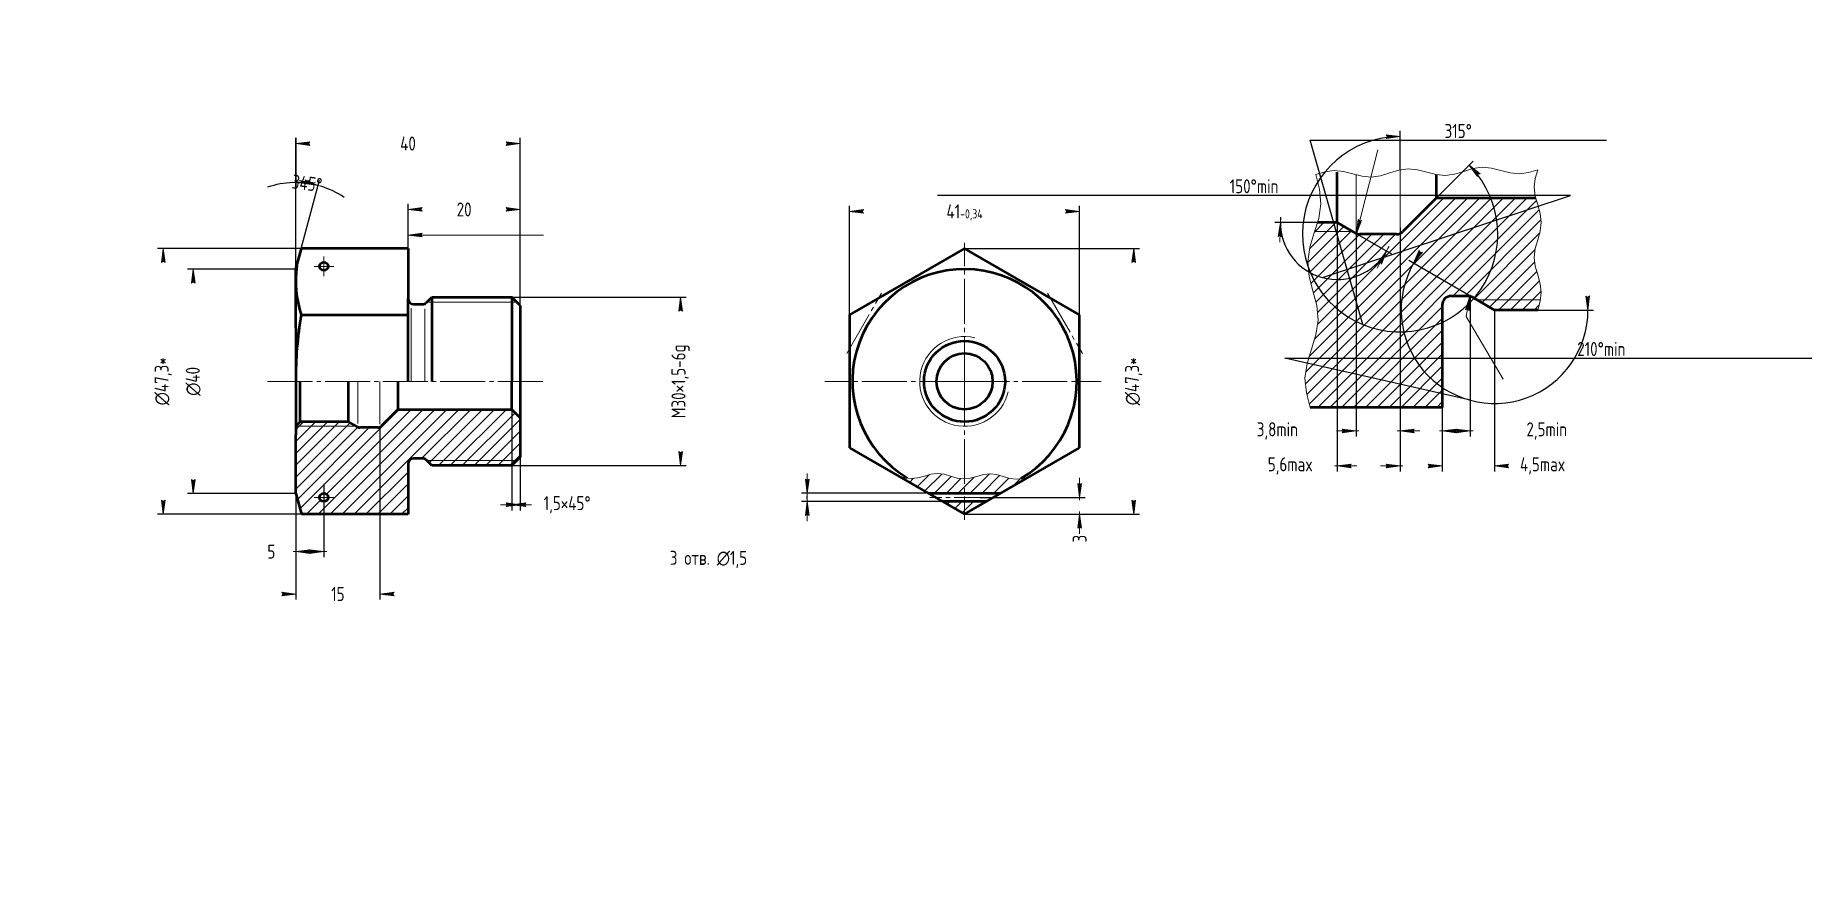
# Model space of a CAD drawing. Header units: millimetres. Extents: x 0 to 630, y 0 to 297.
import ezdxf

# ---------------------------------------------------------------- set-up
doc = ezdxf.new("R2010")
doc.units = ezdxf.units.MM
for name, pattern in [('K5LT_AXLED', [20.53712463378906, 16.03712463378906, -1.5, 1.5, -1.5]), ('K5LT_BASIC', [0]), ('K5LT_THIN', [0]), ('K5LT_THIN_INCLUDED_TO_HATCHING', [0])]:
    doc.linetypes.add(name, pattern=pattern)
doc.layers.add('Системный слой', color=7, linetype='Continuous')
doc.styles.add('KDIMTEXTSTYLE', font='GOST_AU.SHX', dxfattribs={"width": 0.96, "oblique": 15, "height": 5})
doc.dimstyles.new('KDIMSTYLE (2.00)', dxfattribs={"dimtxt": 5, "dimasz": 1, "dimexe": 2, "dimexo": 0, "dimgap": 1, "dimtad": 1, "dimlfac": 0.5, "dimtxsty": 'KDIMTEXTSTYLE', "dimsah": 1, "dimcen": 0, "dimdle": 1, "dimadec": 0, "dimazin": 0, "dimtfac": 0.667, "dimtmove": 0, "dimatfit": 3, "dimfxl": 1, "dimtvp": 1, "dimtolj": 1, "dimtzin": 0, "dimarcsym": 0})
doc.dimstyles.new('KDIMSTYLE (4.00)', dxfattribs={"dimtxt": 5, "dimasz": 1, "dimexe": 2, "dimexo": 0, "dimgap": 1, "dimtad": 1, "dimlfac": 0.25, "dimtxsty": 'KDIMTEXTSTYLE', "dimsah": 1, "dimcen": 0, "dimdle": 1, "dimadec": 0, "dimazin": 0, "dimtfac": 0.667, "dimtmove": 0, "dimatfit": 3, "dimfxl": 1, "dimtvp": 1, "dimtolj": 1, "dimtzin": 0, "dimarcsym": 0})
pattern_1 = [(45, (0, 0), (-2.121320343559643, 2.121320343559643), [])]

# ---------------------------------------------------------------- blocks, each defined once
blk = doc.blocks.new('U0')
at = {"layer": 'Системный слой', "color": 30, "linetype": 'K5LT_AXLED', "lineweight": 20, "true_color": 0xff8000}
for q in [(99.35224367301862, 132.3264144707165), (102.8522436730186, 135.8264144707165), (106.3522436730186, 132.3264144707165), (102.8522436730186, 128.8264144707165)]:
    blk.add_line((102.8522436730186, 132.3264144707165), q, dxfattribs=at)
blk = doc.blocks.new('KDIMARROW_01')
at = {"layer": 'Системный слой'}
blk.add_hatch(color=0, dxfattribs=at).paths.add_polyline_path([(0, 0), (-5, 0.658262491226197), (-4.5, 5.51091059616309e-16), (-5, -0.6582624912261956)])
at = {"layer": 'Системный слой', "color": 0, "linetype": 'K5LT_THIN', "lineweight": 20}
for p, q in [((-4.5, 5.51091059616309e-16), (-5, 0.658262491226197)), ((-5, 0.658262491226197), (0, 0)), ((0, 0), (-5, -0.6582624912261956)), ((-5, -0.6582624912261956), (-4.5, 5.51091059616309e-16)), ((0, 0), (-1, 0))]:
    blk.add_line(p, q, dxfattribs=at)
blk = doc.blocks.new('KDIMARROW_02')
at = {"layer": 'Системный слой'}
blk.add_hatch(color=0, dxfattribs=at).paths.add_polyline_path([(4.5, -5.51091059616309e-16), (5, 0.6582624912261956), (0, 0), (5, -0.658262491226197)])
at = {"layer": 'Системный слой', "color": 0, "linetype": 'K5LT_THIN', "lineweight": 20}
for p, q in [((0, 0), (-1, 0)), ((5, 0.6582624912261956), (0, 0)), ((0, 0), (5, -0.658262491226197)), ((0, 0), (7, -8.572527594031472e-16)), ((4.5, -5.51091059616309e-16), (5, 0.6582624912261956)), ((5, -0.658262491226197), (4.5, -5.51091059616309e-16))]:
    blk.add_line(p, q, dxfattribs=at)
blk = doc.blocks.new('U6')
at = {"layer": 'Системный слой'}
blk.add_hatch(color=7, dxfattribs=at).paths.add_polyline_path([(137.3531262713394, 225.8037026162162), (137.8533140399067, 226.4618224408158), (132.8531264544545, 225.8049863747804), (137.8529384620798, 225.1452975119358)])
at = {"layer": 'Системный слой', "color": 7, "linetype": 'K5LT_THIN', "lineweight": 20}
for p, q in [((132.8531264544545, 225.8049863747804), (137.8533140399067, 226.4618224408158)), ((137.8529384620798, 225.1452975119358), (132.8531264544545, 225.8049863747804)), ((181.1172431876296, 225.7912176023989), (132.8531264544545, 225.8049863747804)), ((137.8533140399067, 226.4618224408158), (137.3531262713394, 225.8037026162162)), ((137.3531262713394, 225.8037026162162), (137.8529384620798, 225.1452975119358))]:
    blk.add_line(p, q, dxfattribs=at)
blk = doc.blocks.new('U7')
at = {"layer": 'Системный слой', "color": 30, "linetype": 'K5LT_AXLED', "lineweight": 20, "true_color": 0xff8000}
for q in [(331.2362096173762, 223.0118586175357), (281.4776419419409, 173.6691365439864), (379.9086299061992, 173.6691365439864), (331.2362096173762, 124.3264144704371)]:
    blk.add_line((331.2362096173762, 173.6691365439864), q, dxfattribs=at)
blk = doc.blocks.new('U10')
at = {"layer": 'Системный слой', "color": 150, "linetype": 'K5LT_BASIC', "lineweight": 50, "true_color": 0x0080ff}
for p, q in [((331.2362096173762, 221.0118586175357), (290.2362096173762, 197.3404975807611)), ((372.2362096173762, 197.340497580761), (331.2362096173762, 221.0118586175357)), ((290.2362096173762, 197.3404975807611), (290.2362096173762, 149.9977755072117)), ((372.2362096173762, 149.9977755072117), (372.2362096173762, 197.340497580761)), ((290.2362096173762, 149.9977755072117), (331.2362096173762, 126.3264144704371)), ((331.2362096173762, 126.3264144704371), (372.2362096173762, 149.9977755072117))]:
    blk.add_line(p, q, dxfattribs=at)
blk = doc.blocks.new('U11')
at = {"layer": 'Системный слой', "color": 7, "linetype": 'K5LT_THIN_INCLUDED_TO_HATCHING', "lineweight": 20}
for p, q in [((307.548934072586, 140.0022693825906), (309.8851104715698, 139.3240512179142)), ((309.8851104715698, 139.3240512179142), (312.2239635638762, 139.0336605158597)), ((312.2239635638762, 139.0336605158597), (314.5666020721816, 139.2917406713057)), ((314.5666020721816, 139.2917406713057), (316.9119172738097, 139.9376482893736)), ((316.9119172738097, 139.9376482893736), (319.2572324754378, 140.5835559074415)), ((319.2572324754378, 140.5835559074415), (321.5998709837432, 140.8416360628875)), ((321.5998709837432, 140.8416360628875), (323.9387240760496, 140.551245360833)), ((323.9387240760496, 140.551245360833), (326.2749004750334, 139.8730271961567)), ((326.2749004750334, 139.8730271961567), (328.6110768740172, 139.1948090314803)), ((328.6110768740172, 139.1948090314803), (330.9499299663236, 138.9044183294258)), ((330.9499299663236, 138.9044183294258), (333.292568474629, 139.1624984848718)), ((333.292568474629, 139.1624984848718), (335.637883676257, 139.8084061029397)), ((335.637883676257, 139.8084061029397), (337.9831988778851, 140.4543137210076)), ((337.9831988778851, 140.4543137210076), (340.3258373861906, 140.7123938764536)), ((340.3258373861906, 140.7123938764536), (342.6646904784969, 140.4220031743991)), ((342.6646904784969, 140.4220031743991), (345.0008668774808, 139.7437850097228)), ((345.0008668774808, 139.7437850097228), (347.3370432764646, 139.0655668450464)), ((347.3370432764646, 139.0655668450464), (349.675896368771, 138.7751761429919)), ((349.675896368771, 138.7751761429919), (352.0185348770764, 139.0332562984379)), ((352.0185348770764, 139.0332562984379), (354.3638500787044, 139.6791639165058))]:
    blk.add_line(p, q, dxfattribs=at)
blk = doc.blocks.new('U12')
at = {"layer": 'Системный слой', "color": 30, "linetype": 'K5LT_AXLED', "lineweight": 20, "true_color": 0xff8000}
for q in [(99.35224367301862, 214.6675763262107), (102.8522436730186, 218.1675763262107), (106.3522436730186, 214.6675763262107), (102.8522436730186, 211.1675763262107)]:
    blk.add_line((102.8522436730186, 214.6675763262107), q, dxfattribs=at)
blk = doc.blocks.new('U13')
at = {"layer": 'Системный слой', "color": 7, "linetype": 'K5LT_THIN_INCLUDED_TO_HATCHING', "lineweight": 20}
for p, q in [((534.3260813992248, 242.8457063179703), (534.6921811044098, 245.9705627645286)), ((534.6921811044098, 245.9705627645286), (535.5760239778481, 249.0954192110869)), ((534.6921811044098, 239.720849871412), (534.3260813992248, 242.8457063179703)), ((535.5760239778481, 236.5959934248537), (534.6921811044098, 239.720849871412)), ((536.4598668512864, 233.4711369782954), (535.5760239778481, 236.5959934248537)), ((536.8259665564714, 230.3462805317371), (536.4598668512864, 233.4711369782954)), ((535.5760239778481, 224.0965676386206), (536.4598668512864, 227.2214240851789)), ((536.4598668512864, 227.2214240851789), (536.8259665564714, 230.3462805317371)), ((534.3260813992248, 217.846854745504), (534.6921811044098, 220.9717111920623)), ((534.6921811044098, 220.9717111920623), (535.5760239778481, 224.0965676386206)), ((534.6921811044098, 214.7219982989457), (534.3260813992248, 217.846854745504)), ((535.5760239778481, 211.5971418523874), (534.6921811044098, 214.7219982989457)), ((536.4598668512864, 208.4722854058291), (535.5760239778481, 211.5971418523874)), ((536.8259665564714, 205.3474289592708), (536.4598668512864, 208.4722854058291)), ((535.5760239778481, 199.0977160661542), (536.4598668512864, 202.2225725127125)), ((536.4598668512864, 202.2225725127125), (536.8259665564714, 205.3474289592708))]:
    blk.add_line(p, q, dxfattribs=at)
blk = doc.blocks.new('U14')
at = {"layer": 'Системный слой', "color": 7, "linetype": 'K5LT_THIN_INCLUDED_TO_HATCHING', "lineweight": 20}
for p, q in [((459.6959252016859, 248.3730551365875), (456.4180309437132, 247.3682018523127)), ((462.9857434072449, 248.8314365161128), (459.6959252016859, 248.3730551365875)), ((466.2924246211971, 248.5169899164854), (462.9857434072449, 248.8314365161128)), ((469.6110297827357, 247.6560714121084), (466.2924246211971, 248.5169899164854)), ((472.9296349442742, 246.7951529077314), (469.6110297827357, 247.6560714121084)), ((476.2363161582265, 246.480706308104), (472.9296349442742, 246.7951529077314)), ((479.5261343637854, 246.9390876876292), (476.2363161582265, 246.480706308104)), ((482.8040286217582, 247.9439409719041), (479.5261343637854, 246.9390876876292)), ((486.0819228797309, 248.9487942561789), (482.8040286217582, 247.9439409719041)), ((489.3717410852898, 249.4071756357042), (486.0819228797309, 248.9487942561789)), ((492.6784222992421, 249.0927290360768), (489.3717410852898, 249.4071756357042)), ((495.9970274607807, 248.2318105316998), (492.6784222992421, 249.0927290360768)), ((499.3156326223192, 247.3708920273228), (495.9970274607807, 248.2318105316998)), ((502.6223138362715, 247.0564454276954), (499.3156326223192, 247.3708920273228)), ((505.9121320418304, 247.5148268072207), (502.6223138362715, 247.0564454276954)), ((509.1900262998031, 248.5196800914955), (505.9121320418304, 247.5148268072207)), ((512.4679205577759, 249.5245333757703), (509.1900262998031, 248.5196800914955)), ((515.7577387633348, 249.9829147552956), (512.4679205577759, 249.5245333757703)), ((519.0644199772871, 249.6684681556682), (515.7577387633348, 249.9829147552956)), ((522.3830251388256, 248.8075496512912), (519.0644199772871, 249.6684681556682)), ((525.7016303003641, 247.9466311469142), (522.3830251388256, 248.8075496512912)), ((529.0083115143163, 247.6321845472868), (525.7016303003641, 247.9466311469142)), ((532.2981297198753, 248.0905659268121), (529.0083115143163, 247.6321845472868)), ((535.5760239778481, 249.0954192110869), (532.2981297198753, 248.0905659268121))]:
    blk.add_line(p, q, dxfattribs=at)
blk = doc.blocks.new('U15')
at = {"layer": 'Системный слой', "color": 7, "linetype": 'K5LT_THIN_INCLUDED_TO_HATCHING', "lineweight": 20}
for p, q in [((456.4180309437132, 247.3682018523123), (457.75986238838, 242.1480243215533)), ((457.75986238838, 242.1480243215533), (458.2426295131917, 236.9485049600924)), ((458.2426295131917, 236.9485049600924), (457.5104962259132, 231.7782006618267)), ((457.5104962259132, 231.7782006618267), (455.9192986187796, 226.6285545328592)), ((454.3281010116459, 221.4789084038916), (453.5959677243674, 216.308604105626)), ((455.9192986187796, 226.6285545328592), (454.3281010116459, 221.4789084038916)), ((453.5959677243674, 216.308604105626), (454.0787348491791, 211.1090847441651)), ((454.0787348491791, 211.1090847441651), (455.4205662938459, 205.8889072134061)), ((455.4205662938459, 205.8889072134061), (456.7623977385127, 200.668729682647)), ((457.2451648633244, 195.4692103211861), (456.5130315760459, 190.2989060229204)), ((456.7623977385127, 200.668729682647), (457.2451648633244, 195.4692103211861)), ((456.5130315760459, 190.2989060229204), (454.9218339689122, 185.1492598939529)), ((454.9218339689122, 185.1492598939529), (453.3306363617785, 179.9996137649854)), ((453.3306363617785, 179.9996137649854), (452.5985030745001, 174.8293094667197)), ((452.5985030745001, 174.8293094667197), (453.0812701993117, 169.6297901052588)), ((453.0812701993117, 169.6297901052588), (454.4231016439786, 164.4096125744998))]:
    blk.add_line(p, q, dxfattribs=at)
blk = doc.blocks.new('U17')
at = {"layer": 'Системный слой'}
blk.add_hatch(color=7, dxfattribs=at).paths.add_polyline_path([(470.9161068506103, 226.3501765123019), (472.793476365297, 231.0308594980082), (472.0318005388264, 230.7096750607677), (471.5180566430703, 231.3572680787417)])
at = {"layer": 'Системный слой', "color": 7, "linetype": 'K5LT_THIN', "lineweight": 20}
for p, q in [((478.5447427564045, 256.1585616536213), (470.9161068506103, 226.3501765123019)), ((470.9161068506103, 226.3501765123019), (471.5180566430703, 231.3572680787417)), ((472.793476365297, 231.0308594980082), (470.9161068506103, 226.3501765123019)), ((471.5180566430703, 231.3572680787417), (472.0318005388264, 230.7096750607677)), ((472.0318005388264, 230.7096750607677), (472.793476365297, 231.0308594980082))]:
    blk.add_line(p, q, dxfattribs=at)
blk = doc.blocks.new('U19')
at = {"layer": 'Системный слой'}
blk.add_hatch(color=7, dxfattribs=at).paths.add_polyline_path([(511.0931722569649, 198.9844538716845), (511.3519977387559, 204.0209525441088), (509.7984497381303, 199.2230573683981), (510.5364296716684, 199.5954753124481)])
at = {"layer": 'Системный слой', "color": 7, "linetype": 'K5LT_THIN', "lineweight": 20}
for p, q in [((509.7984497381303, 199.2230573683981), (511.3519977387559, 204.0209525441088)), ((510.009285152811, 196.7350567157157), (511.3519977387559, 204.0209525441088)), ((511.3519977387559, 204.0209525441088), (511.0931722569649, 198.9844538716845)), ((510.5364296716684, 199.5954753124481), (509.7984497381303, 199.2230573683981)), ((523.2121655536574, 174.4878870330845), (510.009285152811, 196.7350567157157)), ((511.0931722569649, 198.9844538716845), (510.5364296716684, 199.5954753124481))]:
    blk.add_line(p, q, dxfattribs=at)

msp = doc.modelspace()

# ---------------------------------------------------------------- hatches: boundary and pattern name
at = {"layer": 'Системный слой'}
h = msp.add_hatch(dxfattribs=at)
h.set_pattern_fill('', angle=45, style=0, pattern_type=0)
h.set_pattern_definition(pattern_1)
h.paths.add_polyline_path([(457.0961044432318, 230.2519786535587), (455.4043864771388, 225.104749766869), (453.9926699504876, 219.9507876042114), (453.6148816003761, 214.7719622702878), (454.4192870606051, 209.5647083783241), (455.8616388642313, 204.3421136052872), (457.0239892284156, 199.1262521082183), (457.1524114160603, 193.9352537824153), (456.0986397933644, 188.7726840146524), (454.4069218272715, 183.6254551279627), (452.9952053006202, 178.4714929653051), (452.6174169505088, 173.2926676313815), (453.4218224107378, 168.0854137394178), (454.4231016439786, 164.4096125744997), (501.5112038210081, 164.4096125761286), (501.5115734948092, 200.898055581497), (502.4488547193823, 203.1607877855729), (504.7116059146683, 204.0980231613097), (510.1861225161957, 204.0979676975735), (510.6541684986755, 204.0979676975735), (512.2541684986755, 203.6692489896837), (520.1720331032325, 199.0978677288357), (535.576024184058, 199.0977167225407), (536.4598669970989, 202.222573169099), (536.8259665564714, 205.3474296156573), (536.459866705474, 208.4722860622156), (535.5760237716381, 211.5971425087739), (534.6921809585973, 214.7219989553322), (534.3260813992248, 217.8468554018905), (534.6921812502221, 220.9717118484488), (535.576024184058, 224.0965682950071), (536.4598669970989, 227.2214247415654), (536.8259665564714, 230.3462811881237), (536.459866705474, 233.471137634682), (535.5760237716381, 236.5959940812402), (534.8414384202102, 239.0954369245559), (499.5114694066452, 239.0957861690237), (487.447998254957, 227.0323150165568), (485.1852565551902, 226.095056716282), (472.1681773705685, 226.0950567158644), (470.5681773705459, 226.5237754237025), (464.1107399546503, 230.2519786537671)])
h = msp.add_hatch(dxfattribs=at)
h.set_pattern_fill('', angle=45, style=0, pattern_type=0)
h.set_pattern_definition(pattern_1)
h.paths.add_polyline_path([(115.6813169602484, 157.2073510857522), (114.8813169602371, 157.4217104396713), (111.718787784496, 159.2475975104693), (94.4312213203612, 159.2475975099832), (92.85243614730035, 157.668812336821), (92.85240575650545, 154.6691061462069), (92.85225678174699, 133.6691365439864), (94.81973323160867, 126.3264144704067), (132.8521186114559, 126.3264144717224), (132.8522993958537, 144.1706359744267), (133.4381001612118, 145.5848436019742), (134.8523196582653, 146.17061571181), (138.0238925333564, 146.1705835797893), (139.4381001609038, 145.5847828144314), (141.3522943297887, 143.6705498587661), (169.855171563052, 143.670270443265), (172.8523246941201, 146.6674843048065), (172.852466548164, 160.6691073795072), (169.8524883064014, 163.6691449327377), (129.3147722285521, 163.6695250625949), (123.3212274024426, 157.6759802360985), (122.1898565525592, 157.2073510859611)])
h.paths.add_polyline_path([(104.3522436730186, 132.3264144707165), (103.9129038447984, 131.2657542989366), (102.8522436730186, 130.8264144707165), (101.7915835012388, 131.2657542989366), (101.3522436730186, 132.3264144707165), (101.7915835012388, 133.3870746424963), (102.8522436730186, 133.8264144707165), (103.9129038447984, 133.3870746424963)])
h = msp.add_hatch(dxfattribs=at)
h.set_pattern_fill('', angle=45, style=0, pattern_type=0)
h.set_pattern_definition(pattern_1)
h.paths.add_polyline_path([(323.4419809833163, 130.8264144704371), (331.2362096173762, 126.3264144704371), (339.0304382514362, 130.8264144704371)])
h.paths.add_polyline_path([(318.2458285606097, 133.8264144704371), (344.2265906741428, 133.8264144704371), (354.3638500787044, 139.6791639165058), (352.0185348770764, 139.0332562984379), (349.6758963687709, 138.7751761429919), (347.3370432764646, 139.0655668450464), (345.0008668774807, 139.7437850097228), (342.6646904784969, 140.4220031743991), (340.3258373861906, 140.7123938764536), (337.9831988778851, 140.4543137210076), (335.637883676257, 139.8084061029397), (333.292568474629, 139.1624984848718), (330.9499299663235, 138.9044183294258), (328.6110768740172, 139.1948090314803), (326.2749004750334, 139.8730271961567), (323.9387240760496, 140.551245360833), (321.5998709837432, 140.8416360628875), (319.2572324754377, 140.5835559074415), (316.9119172738096, 139.9376482893736), (314.5666020721816, 139.2917406713057), (312.2239635638762, 139.0336605158597), (309.8851104715698, 139.3240512179142), (307.548934072586, 140.0022693825906)])

# ---------------------------------------------------------------- linework, layer by layer
at = {"layer": 'Системный слой', "color": 150, "linetype": 'K5LT_BASIC', "lineweight": 50, "true_color": 0x0080ff}
for p, q in [((464.1107399546503, 230.2519786537671), (464.1107399540704, 248.2648443458045)), ((499.5114649391386, 239.0957817015171), (499.5114649388734, 247.3328669872974)), ((499.5114649391386, 239.0957817015171), (487.4479982549568, 227.032315016557)), ((499.5114649391388, 239.0957861690679), (534.8414384202102, 239.0954369245559)), ((464.1107399546503, 230.2519786537671), (457.0961044867263, 230.2519786535587)), ((470.5681773705459, 226.5237754237025), (464.1107399546503, 230.2519786537671)), ((92.85300350098866, 213.6691365439864), (94.82047995083407, 221.0118586175053)), ((94.77632980598452, 221.8470502233985), (94.77688883485217, 221.8491365475355)), ((132.8530136501025, 221.0118586188226), (94.82047995083407, 221.0118586175053)), ((132.8530778940443, 221.0118586175357), (132.8528971400287, 203.1706359713988)), ((485.1852565551902, 226.095056716282), (472.1681773705685, 226.0950567158345)), ((92.8527907442787, 192.6691061468263), (92.85300350098866, 213.6691365439864)), ((132.8529683750884, 173.6691365439864), (132.8528971400287, 203.170635971399)), ((139.4386692495563, 201.7563556868025), (141.352902205221, 203.6705498556875)), ((141.352902205221, 203.6705498556875), (169.8529131387759, 203.6702611147456)), ((141.352902205221, 203.6705498556875), (141.352902205221, 173.6691365439864)), ((169.8529022038698, 203.6702720498733), (169.852598254955, 173.669146429205)), ((172.8528718099447, 200.6702416562556), (169.8529022038698, 203.6702720498733)), ((510.1861225147931, 204.0979676975735), (504.7116059146683, 204.0980231613097)), ((510.6541684986755, 204.0979676975735), (510.009285152811, 204.0979676975735)), ((520.1720331032325, 199.0978677288357), (512.2541684986755, 203.6692489896837)), ((94.77632980598452, 197.3404479851501), (132.852911217627, 197.3404975807611)), ((134.8528768774117, 201.1706157089874), (138.0244497525027, 201.170583576967)), ((172.8528718099447, 200.6702416562556), (172.8524665481675, 160.6691073795072)), ((501.5115734948092, 200.898055581497), (501.5112038210081, 164.4096125761286)), ((535.576024184058, 199.0977167225407), (520.1720331032325, 199.0978677288357)), ((92.85277475279253, 191.0906755723371), (92.85240575650545, 154.6691061462069)), ((92.8527907442787, 192.6691061468263), (92.85277475279253, 191.0906755723371)), ((94.4312213203612, 159.2475975099832), (94.4312213198969, 173.6691365439864)), ((111.6525982522893, 159.2858120547036), (111.652598251825, 173.7073510881484)), ((129.3529607445334, 163.7077135785786), (129.3529607442115, 173.7073510881484)), ((169.8524969420745, 163.6691362968938), (169.8525982549555, 173.669146429205)), ((501.5113323721195, 164.4096125761286), (454.4231016439786, 164.4096125744997)), ((94.4312213203612, 159.2475975099832), (92.85243614730047, 157.6688123368211)), ((111.718787784496, 159.2475975104693), (94.43122132036119, 159.2475975099558)), ((114.8813169602371, 157.4217104396713), (111.6525982522893, 159.2858120547036)), ((129.3529607445334, 163.7077135785786), (123.3212274024425, 157.6759802360986)), ((129.3147722285521, 163.6695250625949), (169.852496942162, 163.6691449326567)), ((169.8524969420745, 163.6691362968938), (172.852466548164, 160.6691073795072)), ((172.852466548164, 160.6691073795072), (172.8523246941201, 146.6674843048065)), ((92.852256781747, 133.6691365439864), (92.85240575650545, 154.6691061462069)), ((122.1898565525592, 157.2073510859611), (115.6813169602484, 157.2073510857373)), ((138.0238925333563, 146.1705835797892), (134.8523196582653, 146.17061571181)), ((141.3522943297887, 143.6705498587661), (139.4381001609038, 145.5847828144314)), ((172.8528718099447, 146.6680314317172), (169.8529022038698, 143.6680010380994)), ((172.8528718099447, 146.6680314317172), (169.8529022038698, 143.6680010380994)), ((132.8522993958535, 144.170635974427), (132.8521186114559, 126.3264144717224)), ((169.855171563052, 143.670270443265), (141.3522943297887, 143.6705498587661)), ((92.85225678174699, 133.6691365439864), (94.81973323160867, 126.3264144704067)), ((318.2458285606097, 133.8264144704371), (344.2265906741428, 133.8264144704371)), ((132.8521828870116, 126.3264144717224), (94.81973323160867, 126.3264144704067)), ((339.0304382514362, 130.8264144704371), (323.4419809833163, 130.8264144704371))]:
    msp.add_line(p, q, dxfattribs=at)
at = {"layer": 'Системный слой', "color": 7, "linetype": 'K5LT_THIN', "lineweight": 20}
for p, q in [((470.8232314147384, 247.3092385252865), (470.8232314147384, 228.9044516715442)), ((486.510739954551, 228.506968200312), (486.510739954551, 249.0488206375918)), ((454.3580824756178, 230.2519786534774), (457.0961044867263, 230.2519786535587)), ((469.5786891471824, 227.095056715779), (456.0781479559244, 227.0950567153721)), ((171.6671071367382, 201.8560303562791), (139.5403126877197, 201.8557048714614)), ((170.5877834290077, 201.856019421373), (139.5403126877197, 201.8557048714614)), ((536.563508857793, 202.7217004614177), (513.8949729081505, 202.7219301221858)), ((133.9729987332257, 199.8212979222409), (133.9729987332257, 173.6691365439864)), ((138.7898181595856, 199.5066438465777), (138.7898181595856, 173.6691365439864)), ((115.0088439823333, 173.7073510881484), (115.0088439823333, 158.6120485635921)), ((122.8525982522396, 158.413306827976), (122.8525982522396, 173.6691365439864)), ((92.85243615012558, 157.6690913516862), (107.2600232920508, 157.6690913516862)), ((114.4527623807638, 157.6691365414742), (93.7734257090139, 157.6691365408509)), ((122.8524314719677, 157.2071843055935), (123.2404453998864, 157.5951982335372)), ((122.1898565525592, 157.2073510859605), (122.8524314719677, 157.2071843055935)), ((171.6671071367382, 145.4822427316937), (139.5403126877197, 145.4825682165114))]:
    msp.add_line(p, q, dxfattribs=at)
at = {"layer": 'Системный слой', "color": 30, "linetype": 'K5LT_AXLED', "lineweight": 20, "true_color": 0xff8000}
for p, q in [((289.2362096173762, 183.6084467731922), (301.6285144627896, 205.0725483883299)), ((360.843904771963, 205.0725483883299), (373.2362096173762, 183.6084467731922)), ((180.9389341340828, 173.6691365439864), (82.75331504672482, 173.6691365439864)), ((343.6285144627895, 132.3264144704371), (318.843904771963, 132.3264144704371))]:
    msp.add_line(p, q, dxfattribs=at)
at = {"layer": 'Системный слой', "color": 150, "linetype": 'K5LT_BASIC', "lineweight": 50, "true_color": 0x0080ff}
for centre, radius in [((102.8522436730186, 214.6675763262107), 1.5), ((102.8522436730186, 214.6675763262107), 1.5), ((331.2362096173762, 173.6691365439864), 14.421539033724), ((331.2362096173762, 173.6691365439864), 9.99966527713326), ((102.8522436730186, 132.3264144707165), 1.5)]:
    msp.add_circle(centre, radius, dxfattribs=at)
for centre, radius, start, end in [((485.1852565550872, 229.2950567162809), 3.2, 270.0000000018442, 315.0000000018453), ((472.1681773704557, 229.2950567158643), 3.2, 240.000000001859, 270.0000000020192), ((132.80348904684, 209.6753914651587), 39.9776896604142, 172.6393888953119, 197.9716083159864), ((331.2362096173762, 173.6691365439864), 40, 300.058914060483, 239.2085168476531), ((134.852897139926, 203.1706157088846), 2, 179.999419521721, 269.9994195217209), ((138.0244700150171, 203.1705835768643), 2.000000000000016, 269.9994195217193, 314.9994195217209), ((504.711573494645, 200.898023161474), 3.2, 89.99941952171606, 179.9994195217212), ((510.6541684986755, 200.8979676975735), 3.2, 59.99999999999964, 90), ((220.7817665495422, 175.1863522847434), 127.9381649283649, 170.0282538715007, 180.6794852521667), ((122.1898565525077, 158.8073510859605), 1.6, 270.0000000018442, 315.0000000018453), ((115.681316960192, 158.8073510857522), 1.6, 240.000000001859, 270.0000000020192), ((134.852299395751, 144.1706157119123), 2, 89.99941952172257, 179.999419521721), ((138.023872270842, 144.170583579892), 2, 44.99941952172097, 89.99941952172095)]:
    msp.add_arc(centre, radius, start, end, dxfattribs=at)
at = {"layer": 'Системный слой', "color": 7, "linetype": 'K5LT_THIN', "lineweight": 20}
msp.add_arc((331.2362096173762, 173.6691365439864), 16.00004519230015, 76.65704512779547, 346.4773421864181, dxfattribs=at)

# ---------------------------------------------------------------- block references
at = {"layer": 'Системный слой'}
for name in ['U17', 'U15', 'U14', 'U13', 'U6', 'U7', 'U10', 'U12', 'U19', 'U11', 'U0']:
    msp.add_blockref(name, (0, 0), dxfattribs=at)

# ---------------------------------------------------------------- dimensions: what is measured, and where the dimension line sits
at = {"layer": 'Системный слой', "color": 7}
for base, line1, line2, location, dimstyle, override in [((510.8809089945331, 250.957568982273), ((486.510739954551, 226.0950567160908), (499.5114649391386, 239.0957817015171)), ((486.510739954551, 226.0950567160908), (486.510739954551, 249.0488206375918)), (507.2238431715889, 262.9095602343569), 'KDIMSTYLE (4.00)', {"dimtih": 1, "dimtoh": 1, "dimpost": '\\H5.0;\\W0.965;\\Q0;<>', "dimblk1": 'KDIMARROW_01', "dimblk2": 'KDIMARROW_01', "dimclrt": 7, "dimtmove": 1, "dimtolj": 1}), ((100.5016076714161, 243.5650009467676), ((92.85294092211045, 213.8336735802039), (94.77632980598449, 221.0118586175357)), ((92.85294092211045, 213.8336735802039), (92.8530136322459, 260.4430256626599)), (96.86004208428554, 244.2704452601276), 'KDIMSTYLE (2.00)', {"dimpost": '\\H5.0;\\W0.965;\\Q0;<>', "dimblk1": 'KDIMARROW_02', "dimblk2": 'KDIMARROW_02', "dimclrt": 7, "dimtolj": 1}), ((481.7786796878255, 220.285616914861), ((464.1107399546503, 230.2519786537671), (470.5681773705459, 226.5237754237025)), ((464.1107399546503, 230.2519786537671), (454.3580824756178, 230.2519786534774)), (434.4519654883305, 243.2143242522239), 'KDIMSTYLE (4.00)', {"dimtih": 1, "dimtoh": 1, "dimpost": '\\H5.0;\\W0.965;\\Q0;<>\\H5.0;\\W0.965;\\Q0;\\Q0;min', "dimblk1": 'KDIMARROW_02', "dimblk2": 'KDIMARROW_02', "dimclrt": 7, "dimtmove": 1, "dimtolj": 1}), ((553.4766781573418, 198.7644836560856), ((520.1720331032325, 199.0978677288357), (535.576024184058, 199.0977167225407)), ((520.1720331032325, 199.0978677288357), (512.2541684986755, 203.6692489896837)), (558.2389807560164, 185.2114268402769), 'KDIMSTYLE (4.00)', {"dimtih": 1, "dimtoh": 1, "dimpost": '\\H5.0;\\W0.965;\\Q0;<>\\H5.0;\\W0.965;\\Q0;\\Q0;min', "dimblk1": 'KDIMARROW_01', "dimblk2": 'KDIMARROW_01', "dimclrt": 7, "dimtmove": 1, "dimtolj": 1})]:
    msp.add_angular_dim_2l(base=base, line1=line1, line2=line2, location=location, dimstyle=dimstyle, override=override, dxfattribs=at).render()
for base, p1, p2, location, dimstyle, override in [((172.8534571126637, 258.4422151621915), (92.85294092401449, 207.492511727048), (172.8528718099447, 200.6702416562556), (132.8534571147181, 258.442620412477), 'KDIMSTYLE (2.00)', {"dimexo": 0, "dimpost": '\\H5.0;\\W0.965;\\Q0;<>', "dimblk1": 'KDIMARROW_01', "dimblk2": 'KDIMARROW_01', "dimse1": 0, "dimse2": 0, "dimclrt": 7, "dimtolj": 1}), ((172.8532189948535, 234.9389315285694), (132.8530136494866, 214.6706359708086), (172.8528718099447, 200.6702416562556), (152.85321899588, 234.9391341537121), 'KDIMSTYLE (2.00)', {"dimexo": 0, "dimpost": '\\H5.0;\\W0.965;\\Q0;<>', "dimblk1": 'KDIMARROW_01', "dimblk2": 'KDIMARROW_01', "dimse1": 0, "dimse2": 0, "dimclrt": 7, "dimtolj": 1}), ((372.2362096173762, 234.2584114997858), (290.2362096173762, 173.6691365439864), (372.2362096173762, 197.340497580761), (331.2362096173762, 234.2584114997858), 'KDIMSTYLE (2.00)', {"dimexo": 0, "dimpost": '\\H5.0;\\W0.965;\\Q0;<>\\H0.65x;\\S^-0,34;\\H1.5x;', "dimblk1": 'KDIMARROW_01', "dimblk2": 'KDIMARROW_01', "dimse1": 0, "dimse2": 0, "dimclrt": 7, "dimtolj": 1}), ((464.110739957442, 143.5394944407231), (486.510739954551, 228.506968200312), (464.1107399546503, 230.2519786537671), (447.3270118080621, 143.5394944401828), 'KDIMSTYLE (4.00)', {"dimexo": 0, "dimpost": '\\H5.0;\\W0.965;\\Q0;<>\\H5.0;\\W0.965;\\Q0;\\Q0;max', "dimblk1": 'KDIMARROW_02', "dimblk2": 'KDIMARROW_02', "dimse1": 0, "dimse2": 0, "dimclrt": 7, "dimtolj": 1}), ((501.5111185994617, 155.9978681378019), (511.5116030023437, 203.810529376373), (501.5113323810305, 177.0990567161308), (538.7746592469638, 155.9974906112872), 'KDIMSTYLE (4.00)', {"dimexo": 0, "dimpost": '\\H5.0;\\W0.965;\\Q0;<>\\H5.0;\\W0.965;\\Q0;\\Q0;min', "dimblk1": 'KDIMARROW_02', "dimblk2": 'KDIMARROW_02', "dimse1": 0, "dimse2": 0, "dimclrt": 7, "dimtolj": 1}), ((172.8521527217889, 129.6930526999261), (169.852598254955, 173.669146429205), (172.852466548164, 160.6691073795072), (189.5755900301957, 129.6928832704824), 'KDIMSTYLE (2.00)', {"dimexo": 0, "dimpost": '\\H5.0;\\W0.965;\\Q0;<>\\H5.0;\\W0.965;\\Q0;\\Q0;\\Q0;×\\Q0;45\\Q0;°\\Q0;', "dimblk1": 'KDIMARROW_02', "dimblk2": 'KDIMARROW_02', "dimse1": 0, "dimse2": 0, "dimclrt": 7, "dimtolj": 1}), ((92.85183038727504, 97.87761229132006), (122.8524314719677, 157.2071843055935), (92.85240575650545, 154.6691061462069), (107.8518303865052, 97.87746032246223), 'KDIMSTYLE (2.00)', {"dimexo": 0, "dimpost": '\\H5.0;\\W0.965;\\Q0;<>', "dimblk1": 'KDIMARROW_01', "dimblk2": 'KDIMARROW_01', "dimse1": 0, "dimse2": 0, "dimclrt": 7, "dimtolj": 1}), ((92.85198354872857, 112.9953267337446), (102.8522436730186, 137.170696761762), (92.8523551005275, 149.6691365439864), (84.13219201761326, 112.9954150761951), 'KDIMSTYLE (2.00)', {"dimexo": 0, "dimpost": '\\H5.0;\\W0.965;\\Q0;<>', "dimblk1": 'KDIMARROW_02', "dimblk2": 'KDIMARROW_02', "dimse1": 0, "dimse2": 0, "dimclrt": 7, "dimtolj": 1})]:
    msp.add_linear_dim(base=base, p1=p1, p2=p2, location=location, dimstyle=dimstyle, override=override, dxfattribs=at).render()
for base, p1, p2, location, text, override in [((486.510739954551, 155.9978681378019), (470.8232314147384, 228.9044516715442), (486.510739954551, 228.506968200312), (442.7525979546803, 155.9978681378019), '\\H5.0;\\W0.965;\\Q0;\\H5.0;\\W0.965;\\Q0;\\Q0;3,8\\H5.0;\\W0.965;\\Q0;\\Q0;min', {"dimexo": 0, "dimblk1": 'KDIMARROW_02', "dimblk2": 'KDIMARROW_02', "dimse1": 0, "dimse2": 0, "dimclrt": 7, "dimtolj": 1}), ((501.5109923804734, 143.5394944406818), (520.1720331032325, 199.0978677288357), (501.5113323810305, 177.0990567161308), (537.2917819613294, 143.5391319362996), '\\H5.0;\\W0.965;\\Q0;\\H5.0;\\W0.965;\\Q0;\\Q0;4,5\\H5.0;\\W0.965;\\Q0;\\Q0;max', {"dimexo": 0, "dimblk1": 'KDIMARROW_01', "dimblk2": 'KDIMARROW_01', "dimse1": 0, "dimse2": 0, "dimclrt": 7, "dimtolj": 1})]:
    msp.add_linear_dim(base=base, p1=p1, p2=p2, location=location, text=text, dimstyle='KDIMSTYLE (4.00)', override=override, dxfattribs=at).render()
for base, p1, p2, location in [((45.59323899320404, 221.012407013901), (94.77613082999534, 126.3264144704371), (99.72237731864425, 221.0118586176751), (45.59275935165329, 173.6696598892935)), ((391.5590854014616, 221.0118586175357), (331.2362096173762, 126.3264144704371), (331.2362096173762, 221.0118586175357), (391.5590854014616, 173.6691365439864))]:
    msp.add_linear_dim(base=base, p1=p1, p2=p2, angle=90, location=location, text='\\H5.0;\\W0.965;\\Q0;∅\\H5.0;\\W0.965;\\Q0;\\Q0;47,3\\H5.0;\\W0.965;\\Q0;\\Q0;*', dimstyle='KDIMSTYLE (2.00)', override={"dimexo": 0, "dimblk1": 'KDIMARROW_01', "dimblk2": 'KDIMARROW_01', "dimse1": 0, "dimse2": 0, "dimclrt": 7, "dimtolj": 1}, dxfattribs=at).render()
for base, p1, p2, location, override in [((56.27504751168397, 213.6691365439864), (92.85225678174699, 133.6691365439864), (92.85300350098866, 213.6691365439864), (56.27504751168397, 173.6691365439864), {"dimexo": 0, "dimpost": '\\H5.0;\\W0.965;\\Q0;∅<>', "dimblk1": 'KDIMARROW_01', "dimblk2": 'KDIMARROW_01', "dimse1": 0, "dimse2": 0, "dimclrt": 7, "dimtolj": 1}), ((230.0204101949507, 203.6695806235555), (161.7758475011043, 143.6702810239468), (161.7735675614547, 203.6702720498733), (230.0201062572794, 173.6695851252208), {"dimexo": 0, "dimpost": '\\H5.0;\\W0.965;\\Q0;М<>\\H5.0;\\W0.965;\\Q0;\\Q0;\\Q0;×\\Q0;1,5-6g', "dimblk1": 'KDIMARROW_01', "dimblk2": 'KDIMARROW_01', "dimse1": 0, "dimse2": 0, "dimclrt": 7, "dimtolj": 1}), ((275.1473415772811, 133.8264144704371), (328.3078384655049, 130.8264144704371), (323.7686663314877, 133.8264144704371), (239.9421375672713, 110.1864144704371), {"dimexo": 0, "dimtoh": 1, "dimpost": '\\H5.0;\\W0.965;\\Q0;\\Q0;3 отв. \\H5.0;\\W0.965;\\Q0;∅<>', "dimblk1": 'KDIMARROW_02', "dimblk2": 'KDIMARROW_02', "dimse1": 0, "dimse2": 0, "dimclrt": 7, "dimtmove": 1, "dimtolj": 1}), ((372.2362096173762, 132.3264144704371), (331.2362096173762, 126.3264144704371), (336.6998932066178, 132.3264144704371), (372.2362096173762, 117.6066229388743), {"dimexo": 0, "dimpost": '\\H5.0;\\W0.965;\\Q0;<>', "dimblk1": 'KDIMARROW_02', "dimblk2": 'KDIMARROW_02', "dimse1": 0, "dimse2": 0, "dimclrt": 7, "dimtolj": 1})]:
    msp.add_linear_dim(base=base, p1=p1, p2=p2, angle=90, location=location, dimstyle='KDIMSTYLE (2.00)', override=override, dxfattribs=at).render()

doc.saveas('drawing.dxf')
